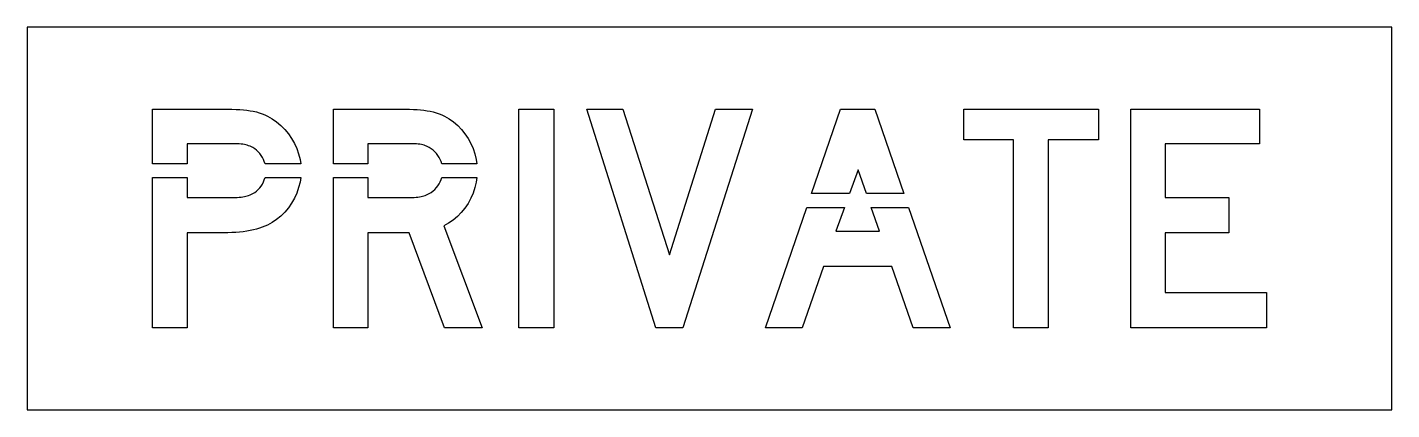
# Model space of a CAD drawing. Extents: x 0 to 50, y 0 to 14.
import ezdxf

# ---------------------------------------------------------------- set-up
doc = ezdxf.new("R2010")
doc.units = 0
doc.layers.add('CUT', color=7, linetype='Continuous')
doc.layers.add('OUTSIDE', color=1, linetype='Continuous')

msp = doc.modelspace()

# ---------------------------------------------------------------- linework, layer by layer
at = {"layer": 'CUT'}
for points in [[(8.5184, 9.3784), (8.4632, 9.4416), (8.4024, 9.4992), (8.3384, 9.5512), (8.2696, 9.5968), (8.2152, 9.6232), (8.1632, 9.6456), (8.112, 9.6656), (8.0608, 9.6824), (8.0088, 9.6968), (7.9544, 9.7088), (7.896, 9.7184), (7.8336, 9.7256), (7.7648, 9.7304), (7.6888, 9.7344), (7.6056, 9.736), (7.512, 9.7368), (5.856, 9.7368), (5.856, 9.0054), (4.5928, 9.0054), (4.5928, 11), (7.344, 11), (7.5008, 10.9984), (7.6488, 10.9952), (7.7888, 10.988), (7.9216, 10.9784), (8.048, 10.9648), (8.168, 10.9472), (8.2832, 10.9256), (8.3936, 10.9), (8.5, 10.8696), (8.6032, 10.8344), (8.704, 10.7936), (8.8032, 10.7472), (8.9752, 10.6528), (9.1384, 10.5392), (9.292, 10.408), (9.4352, 10.2616), (9.5664, 10.1016), (9.684, 9.9296), (9.7872, 9.748), (9.8744, 9.5584), (9.944, 9.3616), (9.996, 9.1616), (10.02, 9.0054), (8.7115, 9.0054), (8.6856, 9.0848), (8.6528, 9.1632), (8.6136, 9.2384), (8.5688, 9.3104)], [(14.9944, 9.3784), (14.9352, 9.4416), (14.8712, 9.4992), (14.8008, 9.5512), (14.7264, 9.5968), (14.6784, 9.6232), (14.6336, 9.6456), (14.5888, 9.6656), (14.5432, 9.6824), (14.496, 9.6968), (14.4456, 9.7088), (14.3904, 9.7184), (14.3296, 9.7256), (14.2608, 9.7304), (14.1832, 9.7344), (14.0952, 9.736), (13.9968, 9.7368), (12.4808, 9.7368), (12.4808, 9.0054), (11.2176, 9.0054), (11.2176, 11), (13.856, 11), (14.0064, 10.9984), (14.1496, 10.9952), (14.2848, 10.988), (14.4144, 10.9784), (14.5376, 10.9648), (14.656, 10.9472), (14.7696, 10.9256), (14.8792, 10.9), (14.9848, 10.8696), (15.088, 10.8344), (15.1888, 10.7936), (15.288, 10.7472), (15.4592, 10.6528), (15.6208, 10.5392), (15.7728, 10.408), (15.9128, 10.2616), (16.04, 10.1016), (16.1544, 9.9296), (16.2536, 9.748), (16.3376, 9.5584), (16.4048, 9.3616), (16.4544, 9.1616), (16.4778, 9.0054), (15.1955, 9.0054), (15.1696, 9.0848), (15.1352, 9.1632), (15.0944, 9.2384), (15.048, 9.3104)], [(18.0104, 3), (18.0104, 11), (19.3016, 11), (19.3016, 3)], [(23.54, 5.6664), (25.2248, 11), (26.572, 11), (24.0176, 3), (23.0352, 3), (20.5088, 11), (21.828, 11)], [(29.7992, 11), (31.0624, 11), (32.1248, 7.9106), (30.7501, 7.9106), (30.4448, 8.7824), (30.1289, 7.9106), (28.7371, 7.9106)], [(36.1432, 9.8768), (34.3192, 9.8768), (34.3192, 11), (39.2592, 11), (39.2592, 9.8768), (37.4064, 9.8768), (37.4064, 3), (36.1432, 3)], [(45.1544, 9.7368), (41.7016, 9.7368), (41.7016, 7.772), (44.0312, 7.772), (44.0312, 6.4808), (41.7016, 6.4808), (41.7016, 4.2912), (45.4072, 4.2912), (45.4072, 3), (40.4384, 3), (40.4384, 11), (45.1544, 11)], [(9.5664, 7.3864), (9.4352, 7.228), (9.292, 7.0848), (9.1384, 6.9576), (8.9752, 6.8496), (8.8032, 6.7616), (8.7096, 6.7208), (8.6112, 6.6824), (8.508, 6.6464), (8.4, 6.6136), (8.2864, 6.584), (8.168, 6.5576), (8.0448, 6.5352), (7.9152, 6.516), (7.7808, 6.5008), (7.6408, 6.4896), (7.4952, 6.4832), (7.344, 6.4808), (5.856, 6.4808), (5.856, 3), (4.5928, 3), (4.5928, 8.5034), (5.856, 8.5034), (5.856, 7.772), (7.512, 7.772), (7.6056, 7.7728), (7.6888, 7.7744), (7.7648, 7.7784), (7.8336, 7.7832), (7.896, 7.7904), (7.9544, 7.8), (8.0088, 7.812), (8.0608, 7.8256), (8.112, 7.8432), (8.1632, 7.8632), (8.2152, 7.8856), (8.2696, 7.912), (8.3384, 7.952), (8.4024, 8), (8.4632, 8.056), (8.5184, 8.1184), (8.5688, 8.1864), (8.6136, 8.26), (8.6528, 8.3368), (8.6856, 8.4176), (8.712, 8.5008), (8.7126, 8.5034), (10.0211, 8.5034), (9.996, 8.336), (9.944, 8.1312), (9.8744, 7.932), (9.7872, 7.74), (9.684, 7.5576)], [(12.4808, 8.5034), (12.4808, 7.772), (13.9968, 7.772), (14.0896, 7.7728), (14.1736, 7.7744), (14.2488, 7.7784), (14.3168, 7.7832), (14.3784, 7.7904), (14.4352, 7.8), (14.488, 7.812), (14.5368, 7.8256), (14.5848, 7.8432), (14.6312, 7.8632), (14.6784, 7.8856), (14.7264, 7.912), (14.8008, 7.9576), (14.8712, 8.0096), (14.9352, 8.0672), (14.9944, 8.1304), (15.048, 8.1984), (15.0944, 8.2704), (15.1352, 8.3456), (15.1696, 8.424), (15.1958, 8.5034), (16.4787, 8.5034), (16.4536, 8.336), (16.4048, 8.1304), (16.3368, 7.9312), (16.252, 7.7384), (16.1512, 7.5544), (16.0344, 7.3808), (15.904, 7.22), (15.7608, 7.0728), (15.6048, 6.9416), (15.4376, 6.828), (15.26, 6.7336), (16.6632, 3), (15.288, 3), (13.9968, 6.4808), (12.4808, 6.4808), (12.4808, 3), (11.2176, 3), (11.2176, 8.5034)], [(29.9471, 7.4086), (29.6312, 6.5368), (31.2312, 6.5368), (30.9259, 7.4086), (32.2975, 7.4086), (33.8136, 3), (32.4664, 3), (31.68, 5.2456), (29.1816, 5.2456), (28.396, 3), (27.0488, 3), (28.5645, 7.4086)]]:
    msp.add_lwpolyline(points, close=True, dxfattribs=at)
at = {"layer": 'OUTSIDE'}
msp.add_lwpolyline([(0, 0), (50, 0), (50, 14), (0, 14)], close=True, dxfattribs=at)

doc.saveas('drawing.dxf')
